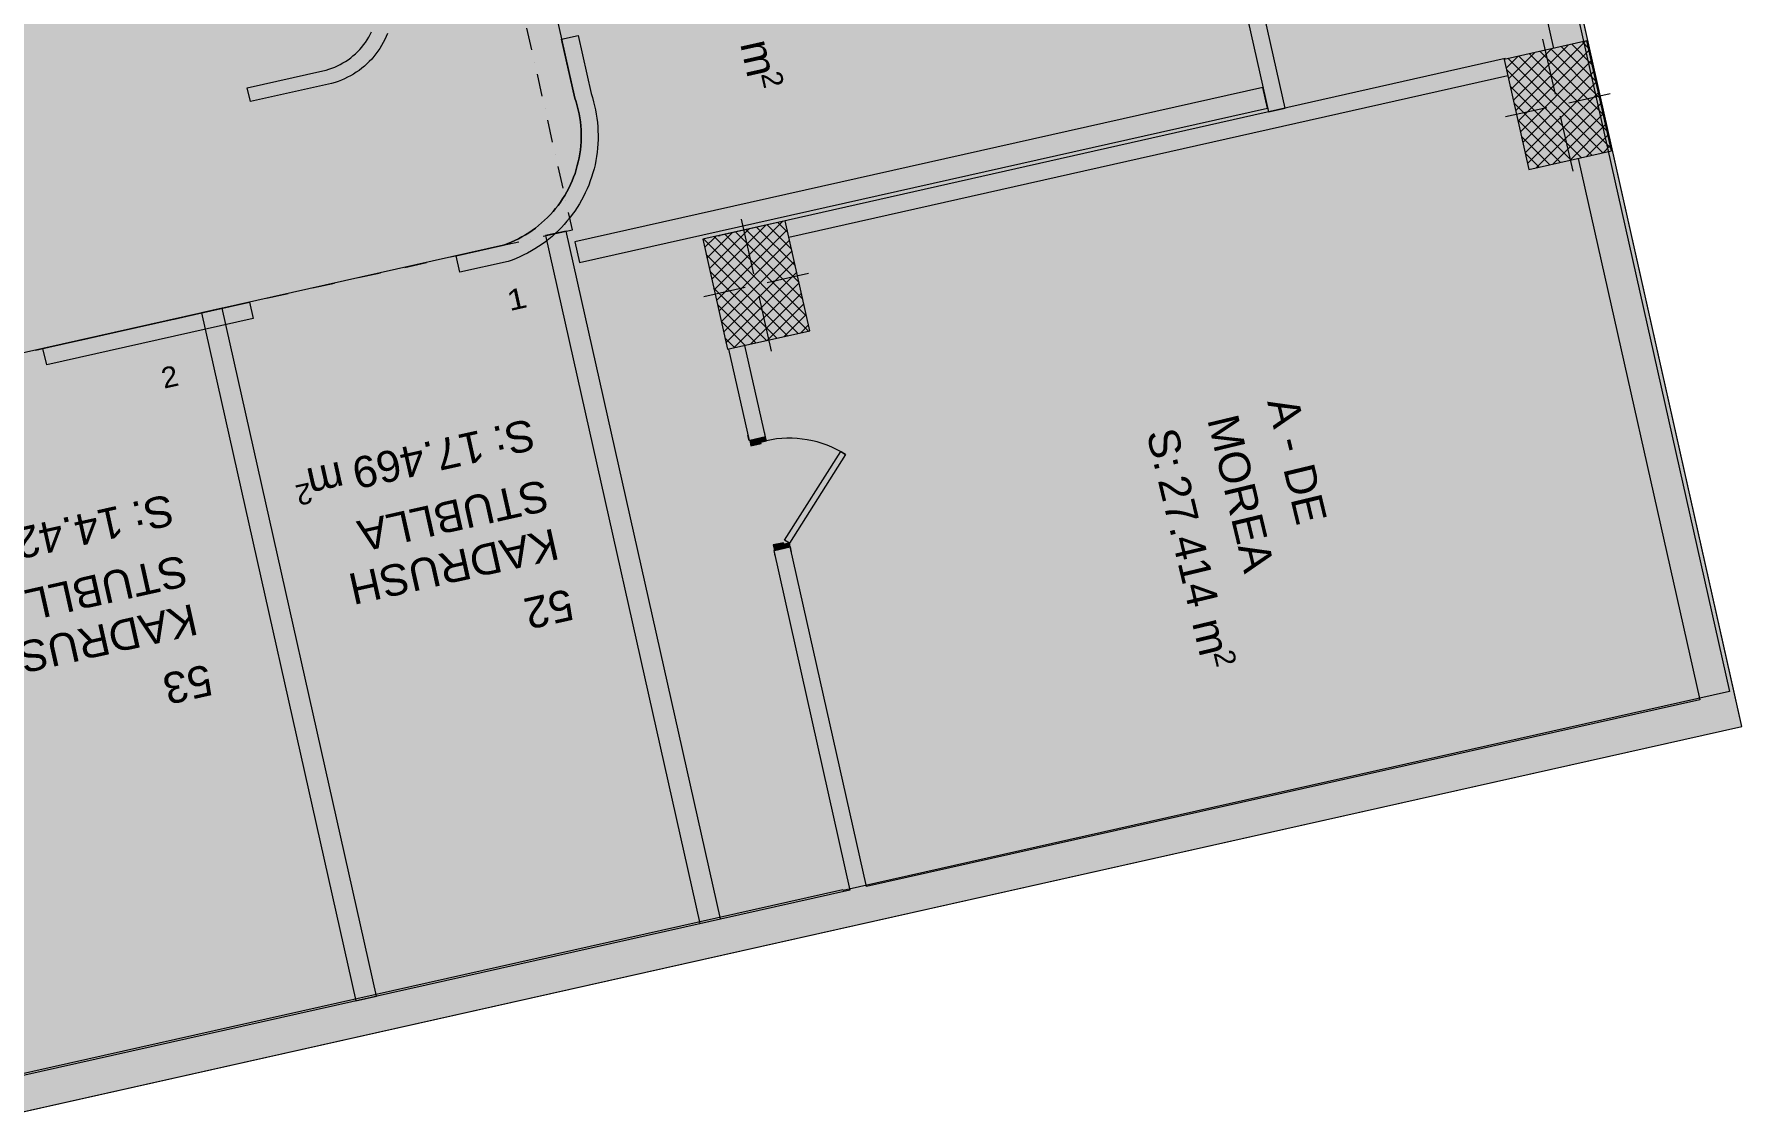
# Model space of a CAD drawing. Header units: centimetres. Extents: x -6805 to 4309, y -7338 to 617.
# Drawn here: x 1444 to 2656, y -6352 to -5593 of the extents above; entities that cross this region are included whole.
import ezdxf

# ---------------------------------------------------------------- set-up
doc = ezdxf.new("R2010")
doc.units = ezdxf.units.CM
for name, color, linetype in [('PDF_ - DEPO_MOREA', 7, 'Continuous'), ('PDF_- DEPO', 7, 'Continuous'), ('PDF_- GARAZHE', 7, 'Continuous'), ('PDF_A - Muret', 7, 'Continuous'), ('PDF_A - Shtyllat', 7, 'Continuous')]:
    doc.layers.add(name, color=color, linetype=linetype)
for name, color, linetype, true_color in [('PDF_ - rruga_ndarjet anesore', 7, 'Continuous', 0x7f7f7f), ('PDF_ - SHENJAT_RRUGA', 7, 'Continuous', 0x7f7f7f), ('PDF_065 Möbel Einrichtung', 7, 'Continuous', 0x7f7f7f), ('PDF_A - Akset', 7, 'Continuous', 0xfd4435), ('PDF_A - Pllaka Themel', 7, 'Continuous', 0x7f7f7f), ('PDF_A1 - Bodrumi -1', 7, 'Continuous', 0x7f7f7f)]:
    doc.layers.add(name, color=color, linetype=linetype, true_color=true_color)
doc.styles.add('PDF Arial', font='')
doc.styles.get('PDF Arial').set_extended_font_data('Arial')

msp = doc.modelspace()

# ---------------------------------------------------------------- hatches: boundary and pattern name
at = {"layer": 'PDF_ - DEPO_MOREA', "true_color": 0x029e21, "transparency": 33554559}
msp.add_hatch(color=104, dxfattribs=at).paths.add_polyline_path([(2034.4, -6197.7), (1945.5, -5814.1), (1994.3, -5803.1), (1979.7, -5738), (2490.3, -5621.6), (2504.5, -5688.7), (2539.5, -5680.8), (2625.8, -6065.1)])
at = {"layer": 'PDF_ - rruga_ndarjet anesore', "true_color": 0xffffff, "transparency": 33554559}
msp.add_hatch(color=7, dxfattribs=at).paths.add_polyline_path([(1776.8, -5742.3), (1779.5, -5741.3), (1782.2, -5740.3), (1784.8, -5739.1), (1787.4, -5737.8), (1789.9, -5736.5), (1792.4, -5735.1), (1794.8, -5733.5), (1797.2, -5731.9), (1799.5, -5730.2), (1801.7, -5728.5), (1803.9, -5726.6), (1806, -5724.7), (1808.1, -5722.7), (1810.1, -5720.7), (1812, -5718.5), (1813.8, -5716.3), (1815.6, -5714.1), (1817.3, -5711.8), (1818.8, -5709.4), (1820.4, -5707), (1821.8, -5704.5), (1823.1, -5701.9), (1824.4, -5699.4), (1825.5, -5696.8), (1826.6, -5694.1), (1827.6, -5691.4), (1828.5, -5688.7), (1829.2, -5685.9), (1829.9, -5683.2), (1830.5, -5680.4), (1831, -5677.5), (1831.4, -5674.7), (1831.7, -5671.9), (1831.9, -5669), (1832, -5666.1), (1832, -5663.3), (1831.9, -5660.4), (1831.7, -5657.6), (1831.4, -5654.7), (1831, -5651.9), (1830.5, -5649.1), (1829.9, -5646.3), (1829.1, -5643.5), (1828.4, -5640.7), (1827.5, -5638), (1818.1, -5596.2), (1829.8, -5593.6), (1839, -5634.8), (1840, -5637.6), (1840.8, -5640.5), (1841.5, -5643.4), (1842.2, -5646.4), (1842.7, -5649.4), (1843.2, -5652.3), (1843.5, -5655.3), (1843.8, -5658.3), (1843.9, -5661.3), (1844, -5664.3), (1844, -5667.4), (1843.8, -5670.4), (1843.6, -5673.4), (1843.3, -5676.4), (1842.9, -5679.4), (1842.4, -5682.3), (1841.8, -5685.3), (1841.1, -5688.2), (1840.3, -5691.1), (1839.4, -5694), (1838.4, -5696.8), (1837.3, -5699.7), (1836.2, -5702.4), (1834.9, -5705.2), (1833.6, -5707.9), (1832.2, -5710.5), (1830.7, -5713.1), (1829.1, -5715.7), (1827.4, -5718.2), (1825.6, -5720.7), (1823.8, -5723.1), (1821.9, -5725.4), (1819.9, -5727.7), (1817.9, -5729.9), (1815.8, -5732), (1813.6, -5734.1), (1811.3, -5736.1), (1809, -5738), (1806.6, -5739.9), (1804.2, -5741.7), (1801.7, -5743.4), (1799.2, -5745), (1796.6, -5746.5), (1793.9, -5748), (1791.3, -5749.3), (1788.5, -5750.6), (1785.8, -5751.8), (1783, -5752.9), (1780.1, -5753.9), (1745.9, -5761.6), (1743.3, -5749.9)])
at = {"layer": 'PDF_ - SHENJAT_RRUGA', "true_color": 0xffffff, "transparency": 33554559}
msp.add_hatch(color=7, dxfattribs=at).paths.add_polyline_path([(1696.2, -5464.3), (1676.7, -5468.7), (1696.4, -5556.6), (1696.9, -5559), (1697.4, -5561.3), (1697.8, -5563.7), (1698, -5566.1), (1698.2, -5568.5), (1698.3, -5570.8), (1698.2, -5573.2), (1698.1, -5575.6), (1697.9, -5578), (1697.5, -5580.4), (1697.1, -5582.8), (1696.6, -5585.1), (1696, -5587.4), (1695.3, -5589.7), (1694.5, -5592), (1693.6, -5594.2), (1692.6, -5596.4), (1691.5, -5598.5), (1690.3, -5600.6), (1689.1, -5602.7), (1687.7, -5604.6), (1686.3, -5606.6), (1684.8, -5608.5), (1683.3, -5610.3), (1681.6, -5612), (1679.9, -5613.7), (1678.1, -5615.3), (1676.3, -5616.8), (1674.4, -5618.3), (1672.4, -5619.6), (1670.4, -5620.9), (1668.3, -5622.1), (1666.2, -5623.2), (1664, -5624.3), (1661.8, -5625.2), (1659.5, -5626.1), (1657.3, -5626.8), (1654.9, -5627.5), (1597.2, -5640.4), (1595, -5630.6), (1648.7, -5618.6), (1650.9, -5618.1), (1653, -5617.5), (1655, -5616.7), (1657.1, -5615.9), (1659.1, -5615.1), (1661, -5614.1), (1662.9, -5613), (1664.8, -5611.9), (1666.6, -5610.7), (1668.4, -5609.4), (1670, -5608), (1671.7, -5606.6), (1673.3, -5605.1), (1674.8, -5603.5), (1676.2, -5601.8), (1677.6, -5600.1), (1678.8, -5598.4), (1680.1, -5596.5), (1681.2, -5594.7), (1682.2, -5592.8), (1683.2, -5590.8), (1684.1, -5588.8), (1684.8, -5586.8), (1685.5, -5584.7), (1686.2, -5582.6), (1686.7, -5580.5), (1687.1, -5578.3), (1687.4, -5576.2), (1687.6, -5574), (1687.8, -5571.8), (1687.8, -5569.6), (1687.8, -5567.5), (1687.6, -5565.3), (1687.4, -5563.1), (1687, -5560.9), (1686.6, -5558.8), (1666.9, -5470.9), (1647.4, -5475.3), (1662.2, -5427.4)])
at = {"layer": 'PDF_A - Muret', "transparency": 33554559}
for points in [[(1894.3, -2695.3), (1891.6, -2683.1), (1892.4, -2683), (2650.2, -6059.6), (2625.8, -6065.1), (2539.5, -5680.8), (2563.1, -5675.5), (2545.6, -5597.4), (2522, -5602.7), (2394.9, -5036.5), (2418.5, -5031.2), (2409.8, -4992.2), (2386.2, -4997.4), (2239.6, -4344.3), (2263.2, -4339), (2250, -4280.4), (2226.5, -4285.7), (2143.3, -3915.3), (2166.9, -3910), (2149.4, -3831.9), (2125.8, -3837.2), (2017.6, -3354.9), (2041.2, -3349.6), (2023.6, -3271.5), (2000, -3276.8), (1870.7, -2700.6)], [(2487.7, -5609.9), (2487.8, -5610.3), (2487, -5610.5), (2489.5, -5621.8), (1979.4, -5736.7), (1976.8, -5725), (1930.7, -5735.4), (1930.7, -5735.4)]]:
    msp.add_hatch(color=256, dxfattribs=at).paths.add_polyline_path(points)
at = {"layer": 'PDF_A - Muret', "true_color": 0xffffff, "transparency": 33554559}
for points in [[(1952.4, -5884.9), (1951.6, -5881), (1962.8, -5878.5), (1963.4, -5881.2), (1959.5, -5882.1), (1959.8, -5883.2)], [(1969.1, -5959.1), (1968.2, -5955.2), (1975.5, -5953.6), (1975.8, -5954.7), (1979.7, -5953.9), (1980.3, -5956.6)]]:
    msp.add_hatch(color=7, dxfattribs=at).paths.add_polyline_path(points)
at = {"layer": 'PDF_A - Pllaka Themel', "true_color": 0xd5d5d5, "transparency": 33554559}
h = msp.add_hatch(color=254, dxfattribs=at)
h.paths.add_polyline_path([(-5581.9, -878.8), (-5581.9, -838.7), (-5657, -838.7), (-5657, -378.3), (-5642, -378.3), (-5642, 287.3), (-2884.7, 287.3), (-432.6, 287.3), (-419.8, 287.3), (978.3, 287.3), (978.3, -308.2), (1644.1, -308.2), (1644.1, -1142.4), (931, -1302.4), (1552.2, -1164.4), (1863.2, -2555.1), (1863.3, -2555.1), (2158.7, -3867.3), (2155.2, -3868), (2646.9, -6059.2), (2017.8, -6200.4), (2017.7, -6199.9), (-1597, -7011), (-1702.7, -6540.3), (-1846.3, -6572.5), (-1977, -6060.1), (-1982.5, -5964.4), (-1839, -5932.3), (-2055.7, -4966.3), (-2419.3, -4966.3), (-2929.7, -4966.3), (-2929.7, -2144.8), (-2909.7, -2144.8), (-2904.7, -1595.7), (-4731.2, -1619.4), (-4671.2, -1619.4), (-4671.2, -2159.8), (-5099, -2159.8), (-5102.5, -2159.8), (-5106, -2159.6), (-5109.5, -2159.4), (-5113, -2159), (-5116.5, -2158.6), (-5120, -2158), (-5123.4, -2157.4), (-5126.9, -2156.7), (-5130.3, -2155.8), (-5133.7, -2154.9), (-5137, -2153.9), (-5140.4, -2152.8), (-5143.6, -2151.6), (-5146.9, -2150.3), (-5150.1, -2148.9), (-5153.3, -2147.4), (-5156.4, -2145.9), (-5159.5, -2144.2), (-5162.6, -2142.5), (-5165.6, -2140.6), (-5168.5, -2138.7), (-5171.4, -2136.7), (-5174.3, -2134.7), (-5177, -2132.5), (-5179.7, -2130.3), (-5182.4, -2128), (-5185, -2125.6), (-5187.5, -2123.2), (-5189.9, -2120.6), (-5192.3, -2118.1), (-5194.6, -2115.4), (-5196.8, -2112.7), (-5199, -2109.9), (-5201.1, -2107.1), (-5203, -2104.2), (-5205, -2101.3), (-5206.8, -2098.3), (-5208.5, -2095.2), (-5210.2, -2092.1), (-5211.7, -2089), (-5213.2, -2085.8), (-5214.6, -2082.6), (-5215.9, -2079.3), (-5217.1, -2076), (-5218.2, -2072.7), (-5219.2, -2069.3), (-5220.2, -2065.9), (-5221, -2062.5), (-5221.7, -2059.1), (-5222.4, -2055.7), (-5222.9, -2052.2), (-5223.3, -2048.7), (-5223.7, -2045.2), (-5223.9, -2041.7), (-5224.1, -2038.2), (-5224.1, -2034.7), (-5224.1, -1589.4), (-5276.7, -1564.4), (-5842.1, -1564.4), (-5842.1, -878.8)])
h.paths.add_polyline_path([(-1884.8, -2746.4), (-1725.8, -2754.1), (-263.3, -2617.9), (-272, -2578.8), (-296.8, -2580.2), (-343.5, -2075.8), (-1348.1, -2129.8), (-1534.8, -2147.2), (-1533.4, -2162), (-1836.8, -2167.5), (-1836.8, -2147.5), (-1876.8, -2147.5), (-1876.8, -2187.5), (-1531.1, -2187), (-1493.3, -2681.2), (-1884.8, -2706.4)])
h.paths.add_polyline_path([(-452.6, -1589.4), (-91.9, -1583.4), (-92.3, -1174), (283, -1174), (283, -828.7), (-419.8, -828.7), (-427.6, -828.7), (-452.6, -828.7)])
h.paths.add_polyline_path([(413.2, -3713.8), (401.1, -3715.6), (389, -3717.6), (376.9, -3719.5), (364.9, -3721.6), (352.8, -3723.8), (340.8, -3726), (328.8, -3728.3), (316.8, -3730.7), (304.8, -3733.2)])
at = {"layer": 'PDF_A - Pllaka Themel', "true_color": 0xbfbfbf, "transparency": 33554559}
h = msp.add_hatch(color=9, dxfattribs=at)
h.paths.add_polyline_path([(-5637, -378.3), (-5637, -315.2), (-447.7, -308.2), (-447.7, -308.2), (963.5, -308.2), (963.5, -763.7), (936, -763.7), (936, -863.8), (963.5, -863.8), (964.8, -1337.1), (925.7, -1345.9), (892.3, -1353.4), (988.5, -1782.6), (1104.4, -2300.9), (1195, -2706.1), (1170.6, -2711.6), (1193.4, -2813), (1455.7, -3983.1), (1827.5, -5638), (1828.4, -5640.7), (1829.1, -5643.5), (1829.9, -5646.3), (1830.5, -5649.1), (1831, -5651.9), (1831.4, -5654.7), (1831.7, -5657.6), (1831.9, -5660.4), (1832, -5663.3), (1832, -5666.1), (1831.9, -5669), (1831.7, -5671.9), (1831.4, -5674.7), (1831, -5677.5), (1830.5, -5680.4), (1829.9, -5683.2), (1829.2, -5685.9), (1828.5, -5688.7), (1827.6, -5691.4), (1826.6, -5694.1), (1825.5, -5696.8), (1824.4, -5699.4), (1823.1, -5701.9), (1821.8, -5704.5), (1820.4, -5707), (1818.8, -5709.4), (1817.3, -5711.8), (1815.6, -5714.1), (1813.8, -5716.3), (1812, -5718.5), (1810.1, -5720.7), (1808.1, -5722.7), (1806, -5724.7), (1803.9, -5726.6), (1801.7, -5728.5), (1799.5, -5730.2), (1797.2, -5731.9), (1794.8, -5733.5), (1792.4, -5735.1), (1789.9, -5736.5), (1787.4, -5737.8), (1784.8, -5739.1), (1782.2, -5740.3), (1779.5, -5741.3), (1776.8, -5742.3), (-1865.8, -6559.8), (-1972, -6060.1), (1187.4, -5351.2), (1189.5, -5350.7), (1191.6, -5350.1), (1193.7, -5349.4), (1195.7, -5348.6), (1197.7, -5347.8), (1199.7, -5346.8), (1201.6, -5345.8), (1203.5, -5344.6), (1205.3, -5343.4), (1207.1, -5342.2), (1208.8, -5340.8), (1210.4, -5339.3), (1212, -5337.8), (1213.5, -5336.3), (1214.9, -5334.6), (1216.3, -5332.9), (1217.6, -5331.2), (1218.8, -5329.3), (1219.9, -5327.5), (1221, -5325.5), (1221.9, -5323.6), (1222.8, -5321.6), (1223.5, -5319.5), (1224.2, -5317.5), (1224.8, -5315.4), (1225.3, -5313.2), (1225.7, -5311.1), (1226, -5308.9), (1226.2, -5306.8), (1226.3, -5304.6), (1226.4, -5302.4), (1226.3, -5300.2), (1226.1, -5298), (1225.8, -5295.9), (1225.5, -5293.7), (1225, -5291.6), (967.7, -4148), (967.2, -4145.8), (966.5, -4143.7), (965.8, -4141.6), (964.9, -4139.5), (964, -4137.5), (963, -4135.5), (961.9, -4133.5), (960.7, -4131.7), (959.4, -4129.8), (958, -4128), (956.6, -4126.3), (955.1, -4124.7), (953.5, -4123.1), (951.9, -4121.6), (950.1, -4120.2), (948.4, -4118.8), (946.5, -4117.6), (944.6, -4116.4), (942.7, -4115.3), (940.7, -4114.2), (938.7, -4113.3), (936.6, -4112.5), (934.5, -4111.7), (932.3, -4111.1), (930.2, -4110.5), (928, -4110.1), (925.8, -4109.7), (923.6, -4109.5), (921.3, -4109.3), (919.1, -4109.3), (916.9, -4109.3), (914.6, -4109.5), (912.4, -4109.7), (910.2, -4110.1), (908, -4110.5), (526.4, -4196.1), (467.8, -4209.3), (455.6, -4213.1), (443.4, -4217), (431.2, -4221), (419.1, -4225.1), (406.9, -4229.3), (394.9, -4233.6), (382.8, -4238), (370.8, -4242.5), (358.8, -4247.1), (346.9, -4251.7), (335, -4256.5), (323.1, -4261.4), (311.3, -4266.3), (299.5, -4271.3), (287.8, -4276.4), (276.1, -4281.7), (264.4, -4287), (252.8, -4292.3), (241.2, -4297.8), (229.6, -4303.4), (218.1, -4309.1), (206.7, -4314.8), (195.3, -4320.7), (183.9, -4326.6), (172.6, -4332.6), (161.3, -4338.7), (150.1, -4344.9), (138.9, -4351.2), (127.8, -4357.5), (116.7, -4364), (105.7, -4370.5), (94.7, -4377.1), (83.8, -4383.8), (72.9, -4390.6), (62.1, -4397.5), (51.3, -4404.4), (40.6, -4411.4), (29.9, -4418.6), (19.3, -4425.8), (8.8, -4433), (-1.7, -4440.4), (-13.4, -4447.8), (-25.2, -4455.1), (-37, -4462.3), (-48.8, -4469.4), (-60.7, -4476.4), (-72.7, -4483.4), (-84.7, -4490.2), (-96.7, -4497), (-108.8, -4503.7), (-121, -4510.3), (-133.1, -4516.8), (-145.4, -4523.3), (-157.7, -4529.6), (-170, -4535.9), (-182.3, -4542.1), (-194.8, -4548.2), (-207.2, -4554.2), (-219.7, -4560.1), (-232.3, -4565.9), (-244.8, -4571.6), (-257.5, -4577.3), (-270.1, -4582.8), (-282.8, -4588.3), (-295.6, -4593.6), (-308.3, -4598.9), (-321.1, -4604.1), (-334, -4609.2), (-346.9, -4614.2), (-359.8, -4619.1), (-372.8, -4623.9), (-385.7, -4628.7), (-398.8, -4633.3), (-411.8, -4637.9), (-424.9, -4642.3), (-438, -4646.7), (-451.2, -4650.9), (-464.4, -4655.1), (-477.6, -4659.2), (-490.8, -4663.2), (-2040.8, -5011), (-2050.8, -4966.3), (-2414.3, -4966.3), (-2414.3, -4749.4), (-2414.6, -2387.8), (-2414.6, -2276.5), (-2415.1, -2272.8), (-2415.6, -2269.1), (-2416.3, -2265.4), (-2417.1, -2261.8), (-2417.9, -2258.1), (-2418.9, -2254.5), (-2419.9, -2251), (-2421.1, -2247.4), (-2422.3, -2243.9), (-2423.6, -2240.4), (-2425.1, -2236.9), (-2426.6, -2233.5), (-2428.2, -2230.2), (-2429.8, -2226.8), (-2431.6, -2223.5), (-2433.4, -2220.3), (-2435.4, -2217.1), (-2437.4, -2214), (-2439.5, -2210.9), (-2441.7, -2207.8), (-2443.9, -2204.9), (-2446.3, -2202), (-2448.7, -2199.1), (-2451.1, -2196.3), (-2453.7, -2193.6), (-2456.3, -2190.9), (-2459, -2188.3), (-2461.7, -2185.8), (-2464.6, -2183.4), (-2467.4, -2181), (-2470.4, -2178.7), (-2473.4, -2176.5), (-2476.4, -2174.4), (-2479.6, -2172.3), (-2482.7, -2170.3), (-2485.9, -2168.4), (-2489.2, -2166.6), (-2492.5, -2164.9), (-2495.8, -2163.2), (-2499.2, -2161.7), (-2502.7, -2160.2), (-2506.1, -2158.9), (-2509.6, -2157.6), (-2513.2, -2156.4), (-2904.7, -2164.8), (-2899.7, -1589.4), (-2414.3, -1589.4), (-2414.3, -828.7), (-4726.3, -828.7), (-4726.3, -1619.4), (-5219.2, -1619.3), (-5219.2, -2036.1), (-5219.2, -2034.7), (-5219.2, -1589.4), (-5271.7, -1564.4), (-5253.4, -1564.4), (-5253.4, -878.8), (-5577, -878.8), (-5577, -838.7), (-5652, -838.7), (-5652, -378.3)])
h.paths.add_polyline_path([(-1883.9, -1589.4), (-1863.8, -1589.4), (-1863.8, -1634.4), (-1863.9, -1634.4), (-1863.9, -2147.2), (-1836.5, -2147.5), (-1871.9, -2147.5), (-1871.9, -2187.5), (-1831.8, -2187.4), (-1831.8, -2147.5), (-1529.5, -2150.6), (-1526.5, -2182.5), (-1488.4, -2681.2), (-1718.5, -2706.4), (-1879.8, -2706.4), (-1879.8, -2746.4), (-1720.8, -2754.1), (-221.3, -2598.2), (-135.8, -2979.1), (-1425.4, -3268.5), (-1880.4, -3268.5), (-1873.5, -4356.8), (-1873.8, -4358.9), (-1873.9, -4361.1), (-1873.9, -4363.2), (-1873.9, -4365.3), (-1873.7, -4367.5), (-1873.5, -4369.6), (-1873.1, -4371.7), (-1872.7, -4373.8), (-1872.1, -4375.8), (-1871.5, -4377.9), (-1870.8, -4379.9), (-1869.9, -4381.8), (-1869, -4383.8), (-1868.1, -4385.7), (-1867, -4387.5), (-1865.8, -4389.3), (-1864.6, -4391), (-1863.3, -4392.7), (-1861.9, -4394.3), (-1860.4, -4395.9), (-1858.9, -4397.4), (-1857.3, -4398.8), (-1855.6, -4400.1), (-1853.9, -4401.4), (-1852.1, -4402.5), (-1850.3, -4403.6), (-1848.4, -4404.6), (-1846.5, -4405.6), (-1844.5, -4406.4), (-1842.5, -4407.1), (-1840.5, -4407.8), (-1838.4, -4408.4), (-1836.3, -4408.8), (-1834.2, -4409.2), (-1832.1, -4409.5), (-1830, -4409.6), (-1827.9, -4409.7), (-1825.7, -4409.7), (-1823.6, -4409.6), (-1821.5, -4409.4), (-1819.4, -4409.1), (-657.9, -4148.4), (-657.8, -4149), (-640.9, -4142.1), (-624, -4135.1), (-607.1, -4128.1), (-590.3, -4120.9), (-573.5, -4113.7), (-556.8, -4106.4), (-540.1, -4099), (-523.4, -4091.5), (-506.8, -4083.9), (-490.2, -4076.2), (-473.7, -4068.5), (-457.2, -4060.6), (-440.7, -4052.7), (-424.3, -4044.6), (-407.9, -4036.5), (-391.6, -4028.3), (-375.3, -4020), (-359.1, -4011.7), (-342.9, -4003.2), (-326.7, -3994.7), (-310.6, -3986), (-294.5, -3977.3), (-278.5, -3968.5), (-262.6, -3959.6), (-246.7, -3950.7), (-230.8, -3941.6), (-215, -3932.5), (-199.2, -3923.3), (-183.5, -3913.9), (-171.8, -3907.7), (-160, -3901.5), (-148.2, -3895.4), (-136.4, -3889.4), (-124.5, -3883.4), (-112.6, -3877.6), (-100.6, -3871.8), (-88.6, -3866.2), (-76.6, -3860.6), (-64.5, -3855.1), (-52.3, -3849.7), (-40.2, -3844.4), (-28, -3839.2), (-15.7, -3834), (-3.5, -3829), (8.9, -3824), (21.2, -3819.1), (33.6, -3814.4), (46, -3809.7), (58.5, -3805.1), (71, -3800.6), (83.5, -3796.1), (96, -3791.8), (108.6, -3787.6), (121.2, -3783.4), (133.9, -3779.4), (146.5, -3775.4), (159.2, -3771.5), (172, -3767.8), (184.7, -3764.1), (197.5, -3760.5), (210.3, -3757), (223.1, -3753.6), (236, -3750.3), (248.9, -3747.1), (261.8, -3743.9), (274.7, -3740.9), (287.6, -3738), (300.6, -3735.1), (313.6, -3732.4), (326.6, -3729.7), (339.6, -3727.2), (352.7, -3724.7), (365.8, -3722.3), (378.8, -3720.1), (391.9, -3717.9), (405, -3715.8), (418.2, -3713.8), (787.3, -3631), (789.4, -3630.5), (791.5, -3629.8), (793.5, -3629.1), (795.6, -3628.3), (797.6, -3627.5), (799.5, -3626.5), (801.4, -3625.4), (803.3, -3624.3), (805.1, -3623.1), (806.9, -3621.8), (808.6, -3620.4), (810.2, -3619), (811.8, -3617.5), (813.3, -3615.9), (814.7, -3614.2), (816.1, -3612.5), (817.4, -3610.8), (818.6, -3609), (819.7, -3607.1), (820.7, -3605.2), (821.7, -3603.2), (822.6, -3601.2), (823.4, -3599.2), (824.1, -3597.1), (824.7, -3595), (825.2, -3592.9), (825.6, -3590.8), (825.9, -3588.6), (826.2, -3586.4), (826.3, -3584.3), (826.3, -3582.1), (826.3, -3579.9), (826.1, -3577.7), (825.9, -3575.5), (825.6, -3573.4), (825.1, -3571.2), (681.4, -2927.9), (734.4, -2916), (711.6, -2814.6), (658.7, -2826.4), (288, -1174), (288, -828.7), (-447.7, -828.7), (-1883.9, -828.7)])

# ---------------------------------------------------------------- linework, layer by layer
at = {"layer": 'PDF_ - rruga_ndarjet anesore', "lineweight": 0}
for points in [[(1818.1, -5596.2), (1829.8, -5593.6)], [(1827.5, -5638), (1818.1, -5596.2)], [(1829.8, -5593.6), (1839, -5634.8)], [(1839, -5634.8), (1840, -5637.6)], [(1828.4, -5640.7), (1827.5, -5638)], [(1829.1, -5643.5), (1828.4, -5640.7)], [(1829.9, -5646.3), (1829.1, -5643.5)], [(1830.5, -5649.1), (1829.9, -5646.3)], [(1840, -5637.6), (1840.8, -5640.5)], [(1840.8, -5640.5), (1841.5, -5643.4)], [(1841.5, -5643.4), (1842.2, -5646.4)], [(1842.2, -5646.4), (1842.7, -5649.4)], [(1831, -5651.9), (1830.5, -5649.1)], [(1831.4, -5654.7), (1831, -5651.9)], [(1831.7, -5657.6), (1831.4, -5654.7)], [(1831.9, -5660.4), (1831.7, -5657.6)], [(1842.7, -5649.4), (1843.2, -5652.3)], [(1843.2, -5652.3), (1843.5, -5655.3)], [(1843.5, -5655.3), (1843.8, -5658.3)], [(1843.8, -5658.3), (1843.9, -5661.3)], [(1831.7, -5671.9), (1831.9, -5669)], [(1832, -5663.3), (1831.9, -5660.4)], [(1831.9, -5669), (1832, -5666.1)], [(1832, -5666.1), (1832, -5663.3)], [(1843.8, -5670.4), (1843.6, -5673.4)], [(1844, -5667.4), (1843.8, -5670.4)], [(1843.9, -5661.3), (1844, -5664.3)], [(1844, -5664.3), (1844, -5667.4)], [(1829.2, -5685.9), (1829.9, -5683.2)], [(1829.9, -5683.2), (1830.5, -5680.4)], [(1830.5, -5680.4), (1831, -5677.5)], [(1831, -5677.5), (1831.4, -5674.7)], [(1831.4, -5674.7), (1831.7, -5671.9)], [(1842.4, -5682.3), (1841.8, -5685.3)], [(1842.9, -5679.4), (1842.4, -5682.3)], [(1843.3, -5676.4), (1842.9, -5679.4)], [(1843.6, -5673.4), (1843.3, -5676.4)], [(1825.5, -5696.8), (1826.6, -5694.1)], [(1826.6, -5694.1), (1827.6, -5691.4)], [(1827.6, -5691.4), (1828.5, -5688.7)], [(1828.5, -5688.7), (1829.2, -5685.9)], [(1839.4, -5694), (1838.4, -5696.8)], [(1840.3, -5691.1), (1839.4, -5694)], [(1841.1, -5688.2), (1840.3, -5691.1)], [(1841.8, -5685.3), (1841.1, -5688.2)], [(1818.8, -5709.4), (1820.4, -5707)], [(1820.4, -5707), (1821.8, -5704.5)], [(1821.8, -5704.5), (1823.1, -5701.9)], [(1823.1, -5701.9), (1824.4, -5699.4)], [(1824.4, -5699.4), (1825.5, -5696.8)], [(1833.6, -5707.9), (1832.2, -5710.5)], [(1834.9, -5705.2), (1833.6, -5707.9)], [(1836.2, -5702.4), (1834.9, -5705.2)], [(1837.3, -5699.7), (1836.2, -5702.4)], [(1838.4, -5696.8), (1837.3, -5699.7)], [(1810.1, -5720.7), (1812, -5718.5)], [(1812, -5718.5), (1813.8, -5716.3)], [(1813.8, -5716.3), (1815.6, -5714.1)], [(1815.6, -5714.1), (1817.3, -5711.8)], [(1817.3, -5711.8), (1818.8, -5709.4)], [(1827.4, -5718.2), (1825.6, -5720.7)], [(1829.1, -5715.7), (1827.4, -5718.2)], [(1830.7, -5713.1), (1829.1, -5715.7)], [(1832.2, -5710.5), (1830.7, -5713.1)], [(1794.8, -5733.5), (1797.2, -5731.9)], [(1797.2, -5731.9), (1799.5, -5730.2)], [(1799.5, -5730.2), (1801.7, -5728.5)], [(1801.7, -5728.5), (1803.9, -5726.6)], [(1803.9, -5726.6), (1806, -5724.7)], [(1806, -5724.7), (1808.1, -5722.7)], [(1808.1, -5722.7), (1810.1, -5720.7)], [(1815.8, -5732), (1813.6, -5734.1)], [(1817.9, -5729.9), (1815.8, -5732)], [(1819.9, -5727.7), (1817.9, -5729.9)], [(1821.9, -5725.4), (1819.9, -5727.7)], [(1823.8, -5723.1), (1821.9, -5725.4)], [(1825.6, -5720.7), (1823.8, -5723.1)], [(1743.3, -5749.9), (1776.8, -5742.3)], [(1776.8, -5742.3), (1779.5, -5741.3)], [(1779.5, -5741.3), (1782.2, -5740.3)], [(1782.2, -5740.3), (1784.8, -5739.1)], [(1784.8, -5739.1), (1787.4, -5737.8)], [(1787.4, -5737.8), (1789.9, -5736.5)], [(1789.9, -5736.5), (1792.4, -5735.1)], [(1792.4, -5735.1), (1794.8, -5733.5)], [(1801.7, -5743.4), (1799.2, -5745)], [(1804.2, -5741.7), (1801.7, -5743.4)], [(1806.6, -5739.9), (1804.2, -5741.7)], [(1809, -5738), (1806.6, -5739.9)], [(1811.3, -5736.1), (1809, -5738)], [(1813.6, -5734.1), (1811.3, -5736.1)], [(1745.9, -5761.6), (1743.3, -5749.9)], [(1780.1, -5753.9), (1745.9, -5761.6)], [(1783, -5752.9), (1780.1, -5753.9)], [(1785.8, -5751.8), (1783, -5752.9)], [(1788.5, -5750.6), (1785.8, -5751.8)], [(1791.3, -5749.3), (1788.5, -5750.6)], [(1793.9, -5748), (1791.3, -5749.3)], [(1796.6, -5746.5), (1793.9, -5748)], [(1799.2, -5745), (1796.6, -5746.5)], [(1450, -5815.7), (1596.5, -5782.8)], [(1596.5, -5782.8), (1599.2, -5794.5)], [(1599.2, -5794.5), (1452.7, -5827.4)], [(1452.7, -5827.4), (1450, -5815.7)]]:
    msp.add_lwpolyline(points, dxfattribs=at)
at = {"layer": 'PDF_ - rruga_ndarjet anesore', "color": 7, "true_color": 0xffffff, "transparency": 33554559}
msp.add_solid([(1596.5, -5782.8), (1599.2, -5794.5), (1450, -5815.7), (1452.7, -5827.4)], dxfattribs=at)
at = {"layer": 'PDF_ - SHENJAT_RRUGA', "lineweight": 0}
for points in [[(1677.6, -5600.1), (1678.8, -5598.4)], [(1678.8, -5598.4), (1680.1, -5596.5)], [(1680.1, -5596.5), (1681.2, -5594.7)], [(1681.2, -5594.7), (1682.2, -5592.8)], [(1682.2, -5592.8), (1683.2, -5590.8)], [(1691.5, -5598.5), (1690.3, -5600.6)], [(1692.6, -5596.4), (1691.5, -5598.5)], [(1693.6, -5594.2), (1692.6, -5596.4)], [(1694.5, -5592), (1693.6, -5594.2)], [(1664.8, -5611.9), (1666.6, -5610.7)], [(1666.6, -5610.7), (1668.4, -5609.4)], [(1668.4, -5609.4), (1670, -5608)], [(1670, -5608), (1671.7, -5606.6)], [(1671.7, -5606.6), (1673.3, -5605.1)], [(1673.3, -5605.1), (1674.8, -5603.5)], [(1674.8, -5603.5), (1676.2, -5601.8)], [(1676.2, -5601.8), (1677.6, -5600.1)], [(1683.3, -5610.3), (1681.6, -5612)], [(1684.8, -5608.5), (1683.3, -5610.3)], [(1686.3, -5606.6), (1684.8, -5608.5)], [(1687.7, -5604.6), (1686.3, -5606.6)], [(1689.1, -5602.7), (1687.7, -5604.6)], [(1690.3, -5600.6), (1689.1, -5602.7)], [(1595, -5630.6), (1648.7, -5618.6)], [(1648.7, -5618.6), (1650.9, -5618.1)], [(1650.9, -5618.1), (1653, -5617.5)], [(1653, -5617.5), (1655, -5616.7)], [(1655, -5616.7), (1657.1, -5615.9)], [(1657.1, -5615.9), (1659.1, -5615.1)], [(1659.1, -5615.1), (1661, -5614.1)], [(1661, -5614.1), (1662.9, -5613)], [(1662.9, -5613), (1664.8, -5611.9)], [(1668.3, -5622.1), (1666.2, -5623.2)], [(1670.4, -5620.9), (1668.3, -5622.1)], [(1672.4, -5619.6), (1670.4, -5620.9)], [(1674.4, -5618.3), (1672.4, -5619.6)], [(1676.3, -5616.8), (1674.4, -5618.3)], [(1678.1, -5615.3), (1676.3, -5616.8)], [(1679.9, -5613.7), (1678.1, -5615.3)], [(1681.6, -5612), (1679.9, -5613.7)], [(1597.2, -5640.4), (1595, -5630.6)], [(1654.9, -5627.5), (1597.2, -5640.4)], [(1657.3, -5626.8), (1654.9, -5627.5)], [(1659.5, -5626.1), (1657.3, -5626.8)], [(1661.8, -5625.2), (1659.5, -5626.1)], [(1664, -5624.3), (1661.8, -5625.2)], [(1666.2, -5623.2), (1664, -5624.3)]]:
    msp.add_lwpolyline(points, dxfattribs=at)
at = {"layer": 'PDF_- DEPO', "color": 254, "true_color": 0xccccff, "transparency": 33554559}
msp.add_solid([(2269.1, -5366.9), (2459.5, -5324.2), (2331.5, -5645), (2522, -5602.7)], dxfattribs=at)
at = {"layer": 'PDF_- GARAZHE', "color": 254, "true_color": 0xccccff, "transparency": 33554559}
for points in [[(1786.6, -5457.1), (2251.4, -5352.8), (1852.9, -5752.5), (2317.7, -5648.2)], [(1911, -5712.2), (2020.6, -6200.5), (1569.8, -5788.8), (1679.4, -6277.1)], [(1569.8, -5788.8), (1679.4, -6277.1), (1288.2, -5852), (1397.7, -6340.3)]]:
    msp.add_solid(points, dxfattribs=at)
at = {"layer": 'PDF_065 Möbel Einrichtung', "lineweight": 0}
for points in [[(2315.8, -5630.5), (1827.5, -5740.1)], [(2319.1, -5645.2), (2315.8, -5630.5)], [(1830.8, -5754.7), (2319.1, -5645.2)], [(1821.3, -5732.4), (1806.7, -5735.6)], [(1806.7, -5735.6), (1916.2, -6223.9)], [(1930.9, -6220.6), (1821.3, -5732.4)], [(1827.5, -5740.1), (1830.8, -5754.7)], [(1577.2, -5787.1), (1562.5, -5790.4)], [(1562.5, -5790.4), (1672.1, -6278.7)], [(1686.7, -6275.4), (1577.2, -5787.1)], [(1916.2, -6223.9), (1930.9, -6220.6)], [(1672.1, -6278.7), (1686.7, -6275.4)]]:
    msp.add_lwpolyline(points, dxfattribs=at)
at = {"layer": 'PDF_065 Möbel Einrichtung', "color": 7, "true_color": 0xffffff, "transparency": 33554559}
for points in [[(1827.5, -5740.1), (2315.8, -5630.5), (1830.8, -5754.7), (2319.1, -5645.2)], [(1821.3, -5732.4), (1930.9, -6220.6), (1806.7, -5735.6), (1916.2, -6223.9)], [(1577.2, -5787.1), (1686.7, -6275.4), (1562.5, -5790.4), (1672.1, -6278.7)]]:
    msp.add_solid(points, dxfattribs=at)
at = {"layer": 'PDF_A - Akset', "color": 21, "lineweight": 0, "true_color": 0xff9955}
for points in [[(1797, -5603.8), (1793.5, -5588.3)], [(1799, -5612.4), (1799, -5612.4)], [(1804.4, -5636.5), (1800.9, -5621)], [(1806.3, -5645.1), (1806.3, -5645.1)], [(1811.7, -5669.2), (1808.2, -5653.7)], [(1813.7, -5677.8), (1813.7, -5677.8)], [(1819.1, -5701.9), (1815.6, -5686.4)], [(1821, -5710.5), (1821, -5710.5)], [(1825.7, -5731.4), (1822.9, -5719.2)], [(1804.9, -5736), (1825.7, -5731.4)], [(1772.2, -5743.4), (1787.7, -5739.9)], [(1796.3, -5738), (1796.3, -5738)], [(1706.8, -5758.1), (1722.3, -5754.6)], [(1730.9, -5752.6), (1730.9, -5752.6)], [(1739.5, -5750.7), (1755, -5747.2)], [(1763.6, -5745.3), (1763.6, -5745.3)], [(1665.4, -5767.3), (1665.4, -5767.3)], [(1674, -5765.4), (1689.5, -5761.9)], [(1698.1, -5760), (1698.1, -5760)], [(1608.6, -5780.1), (1624.1, -5776.6)], [(1632.7, -5774.7), (1632.7, -5774.7)], [(1641.3, -5772.7), (1656.8, -5769.3)], [(1543.1, -5794.8), (1558.6, -5791.3)], [(1567.2, -5789.4), (1567.2, -5789.4)], [(1575.8, -5787.4), (1591.3, -5783.9)], [(1600, -5782), (1600, -5782)], [(1501.8, -5804.1), (1501.8, -5804.1)], [(1510.4, -5802.1), (1525.9, -5798.6)], [(1534.5, -5796.7), (1534.5, -5796.7)], [(1444.9, -5816.8), (1460.4, -5813.3)], [(1469, -5811.4), (1469, -5811.4)], [(1477.7, -5809.5), (1493.2, -5806)]]:
    msp.add_lwpolyline(points, dxfattribs=at)
at = {"layer": 'PDF_A - Muret', "lineweight": 0}
for points in [[(2650.2, -6059.6), (1892.4, -2683)], [(2459.5, -5324.2), (2522, -5602.7)], [(2284.1, -5488.7), (2319.7, -5647.6)], [(2331.5, -5645), (2295.8, -5486)], [(2487.7, -5609.9), (1930.7, -5735.4)], [(2487.7, -5609.9), (2487.8, -5610.3)], [(1979.4, -5736.7), (2489.5, -5621.8)], [(2319.7, -5647.6), (2331.5, -5645)], [(2539.5, -5680.8), (2625.8, -6065.1)], [(1929.1, -5735.7), (1930.7, -5735.4)], [(1936.5, -5816.1), (1951.1, -5881.1)], [(1962.8, -5878.5), (1948.2, -5813.5)], [(1951.1, -5881.1), (1950.3, -5877.5)], [(1962.8, -5878.5), (1962, -5874.8)], [(1951.6, -5881), (1951.1, -5881.1)], [(1962.8, -5878.5), (1951.6, -5881)], [(1969.1, -5959.1), (1968.6, -5959.2)], [(1968.6, -5959.2), (1969.4, -5962.8)], [(1968.6, -5959.2), (2022.7, -6200.3)], [(1980.3, -5956.6), (1969.1, -5959.1)], [(1980.3, -5956.6), (1981.1, -5960.2)], [(2034.4, -6197.7), (1980.3, -5956.6)], [(2625.8, -6065.1), (2034.4, -6197.7)], [(2655.7, -6084), (2650.2, -6059.6)], [(-1770.1, -7076.6), (2655.7, -6084)], [(2022.7, -6200.3), (-1751.2, -7046.7)]]:
    msp.add_lwpolyline(points, dxfattribs=at)
at = {"layer": 'PDF_A - Muret', "color": 8, "lineweight": 0, "true_color": 0x7f7f7f}
for points in [[(1951.1, -5881.1), (1950.3, -5877.5)], [(1951.1, -5881.1), (1950.3, -5877.5)], [(1962.8, -5878.5), (1962, -5874.8)], [(1962.8, -5878.5), (1962, -5874.8)], [(1951.6, -5881), (1951.1, -5881.1)], [(1951.6, -5881), (1951.1, -5881.1)], [(1962.8, -5878.5), (1951.6, -5881)], [(1962.8, -5878.5), (1951.6, -5881)], [(1962.8, -5878.5), (1951.6, -5881)], [(1951.6, -5881), (1952.4, -5884.9)], [(1952.4, -5884.9), (1959.8, -5883.2)], [(1959.5, -5882.1), (1963.4, -5881.2)], [(1959.8, -5883.2), (1959.5, -5882.1)], [(1963.4, -5881.2), (1962.8, -5878.5)], [(1976.3, -5951.7), (2016.2, -5888.8)], [(2016.2, -5888.8), (2019.6, -5891)], [(2019.6, -5891), (1979.7, -5953.9)], [(1975.5, -5953.6), (1968.2, -5955.2)], [(1968.2, -5955.2), (1969.1, -5959.1)], [(1969.1, -5959.1), (1968.6, -5959.2)], [(1969.1, -5959.1), (1968.6, -5959.2)], [(1968.6, -5959.2), (1969.4, -5962.8)], [(1968.6, -5959.2), (1969.4, -5962.8)], [(1969.1, -5959.1), (1980.3, -5956.6)], [(1980.3, -5956.6), (1969.1, -5959.1)], [(1980.3, -5956.6), (1969.1, -5959.1)], [(1975.8, -5954.7), (1975.5, -5953.6)], [(1979.7, -5953.9), (1975.8, -5954.7)], [(1979.7, -5953.9), (1976.3, -5951.7)], [(1980.3, -5956.6), (1979.7, -5953.9)], [(1980.3, -5956.6), (1981.1, -5960.2)], [(1980.3, -5956.6), (1981.1, -5960.2)]]:
    msp.add_lwpolyline(points, dxfattribs=at)
msp.add_arc((1979.7, -5953.9), 74.5, 57.6466, 102.6423, dxfattribs=at)
at = {"layer": 'PDF_A - Muret', "transparency": 33554559}
for points in [[(2295.8, -5486), (2331.5, -5645), (2284.1, -5488.7), (2319.7, -5647.6)], [(1929.1, -5735.7), (1930.7, -5735.4), (1930.7, -5735.4)], [(1936.5, -5816.1), (1948.2, -5813.5), (1951.1, -5881.1), (1962.8, -5878.5)], [(1980.3, -5956.6), (2034.4, -6197.7), (1968.6, -5959.2), (2022.7, -6200.3)], [(-1745.7, -7071.1), (-1751.2, -7046.7), (2631.2, -6089.5), (2625.8, -6065.1)], [(2650.2, -6059.6), (2655.7, -6084), (2625.8, -6065.1)], [(2625.8, -6065.1), (2655.7, -6084), (2631.2, -6089.5)]]:
    msp.add_solid(points, dxfattribs=at)
at = {"layer": 'PDF_A - Muret', "color": 7, "true_color": 0xffffff, "transparency": 33554559}
msp.add_solid([(2019.6, -5891), (1979.7, -5953.9), (2016.2, -5888.8), (1976.3, -5951.7)], dxfattribs=at)
at = {"layer": 'PDF_A - Pllaka Themel', "lineweight": 0}
for points in [[(2655.7, -6084), (1868.1, -2574.7)], [(2155.2, -3868), (2646.9, -6059.2)], [(1455.7, -3983.1), (1827.5, -5638)], [(1827.5, -5638), (1828.4, -5640.7)], [(1828.4, -5640.7), (1829.1, -5643.5)], [(1829.1, -5643.5), (1829.9, -5646.3)], [(1829.9, -5646.3), (1830.5, -5649.1)], [(1830.5, -5649.1), (1831, -5651.9)], [(1831, -5651.9), (1831.4, -5654.7)], [(1831.4, -5654.7), (1831.7, -5657.6)], [(1831.7, -5657.6), (1831.9, -5660.4)], [(1831.9, -5669), (1831.7, -5671.9)], [(1831.9, -5660.4), (1832, -5663.3)], [(1832, -5666.1), (1831.9, -5669)], [(1832, -5663.3), (1832, -5666.1)], [(1829.9, -5683.2), (1829.2, -5685.9)], [(1830.5, -5680.4), (1829.9, -5683.2)], [(1831, -5677.5), (1830.5, -5680.4)], [(1831.4, -5674.7), (1831, -5677.5)], [(1831.7, -5671.9), (1831.4, -5674.7)], [(1826.6, -5694.1), (1825.5, -5696.8)], [(1827.6, -5691.4), (1826.6, -5694.1)], [(1828.5, -5688.7), (1827.6, -5691.4)], [(1829.2, -5685.9), (1828.5, -5688.7)], [(1820.4, -5707), (1818.8, -5709.4)], [(1821.8, -5704.5), (1820.4, -5707)], [(1823.1, -5701.9), (1821.8, -5704.5)], [(1824.4, -5699.4), (1823.1, -5701.9)], [(1825.5, -5696.8), (1824.4, -5699.4)], [(1812, -5718.5), (1810.1, -5720.7)], [(1813.8, -5716.3), (1812, -5718.5)], [(1815.6, -5714.1), (1813.8, -5716.3)], [(1817.3, -5711.8), (1815.6, -5714.1)], [(1818.8, -5709.4), (1817.3, -5711.8)], [(1797.2, -5731.9), (1794.8, -5733.5)], [(1799.5, -5730.2), (1797.2, -5731.9)], [(1801.7, -5728.5), (1799.5, -5730.2)], [(1803.9, -5726.6), (1801.7, -5728.5)], [(1806, -5724.7), (1803.9, -5726.6)], [(1808.1, -5722.7), (1806, -5724.7)], [(1810.1, -5720.7), (1808.1, -5722.7)], [(1776.8, -5742.3), (-1865.8, -6559.8)], [(1779.5, -5741.3), (1776.8, -5742.3)], [(1782.2, -5740.3), (1779.5, -5741.3)], [(1784.8, -5739.1), (1782.2, -5740.3)], [(1787.4, -5737.8), (1784.8, -5739.1)], [(1789.9, -5736.5), (1787.4, -5737.8)], [(1792.4, -5735.1), (1789.9, -5736.5)], [(1794.8, -5733.5), (1792.4, -5735.1)], [(2646.9, -6059.2), (2017.8, -6200.4)], [(649.1, -6534), (2655.7, -6084)], [(2017.7, -6199.9), (-1597, -7011)], [(2017.8, -6200.4), (2017.7, -6199.9)]]:
    msp.add_lwpolyline(points, dxfattribs=at)
at = {"layer": 'PDF_A - Shtyllat', "lineweight": 0}
for points in [[(2545.6, -5597.4), (2487, -5610.5)], [(2495.1, -5646.9), (2544.4, -5597.7)], [(2523.3, -5635.2), (2514.5, -5596.1)], [(2546.7, -5602.2), (2542.5, -5598.1)], [(2563.1, -5675.5), (2545.6, -5597.4)], [(2487, -5610.5), (2504.5, -5688.7)], [(2488.4, -5616.8), (2496.9, -5608.3)], [(2557, -5676.9), (2489.9, -5609.9)], [(2490.1, -5624.3), (2508.8, -5605.6)], [(2491.8, -5631.8), (2520.6, -5603)], [(2493.5, -5639.4), (2532.5, -5600.3)], [(2496.8, -5654.4), (2547.1, -5604.1)], [(2562.6, -5673.4), (2497.5, -5608.2)], [(2560, -5661.5), (2505, -5606.5)], [(2557.3, -5649.6), (2512.5, -5604.8)], [(2554.6, -5637.8), (2520, -5603.1)], [(2552, -5625.9), (2527.5, -5601.4)], [(2549.3, -5614), (2535, -5599.7)], [(2549.4, -5678.6), (2488.6, -5617.7)], [(2498.5, -5661.9), (2548.8, -5611.6)], [(2500.2, -5669.4), (2550.5, -5619.1)], [(2541.9, -5680.3), (2491.3, -5629.6)], [(2501.9, -5676.9), (2552.2, -5626.7)], [(2503.6, -5684.4), (2553.8, -5634.2)], [(2532.9, -5641.3), (2562.2, -5634.7)], [(2517.2, -5644.8), (2487.9, -5651.3)], [(2534.4, -5681.9), (2493.9, -5641.4)], [(2509.7, -5687.5), (2555.5, -5641.7)], [(2525.1, -5643), (2525.1, -5643)], [(2526.9, -5683.6), (2496.6, -5653.3)], [(2521.6, -5684.8), (2557.2, -5649.2)], [(2526.8, -5650.8), (2535.6, -5689.9)], [(2533.5, -5682.2), (2558.9, -5656.7)], [(2519.4, -5685.3), (2499.3, -5665.2)], [(2545.3, -5679.5), (2560.6, -5664.2)], [(2511.9, -5687), (2501.9, -5677)], [(2504.5, -5688.7), (2563.1, -5675.5)], [(2557.2, -5676.8), (2562.3, -5671.7)], [(1976.8, -5725), (1918.2, -5738.2)], [(1922.9, -5759.1), (1951.3, -5730.7)], [(1924.6, -5766.6), (1963.1, -5728.1)], [(1926.2, -5774.2), (1975, -5725.4)], [(1927.9, -5781.7), (1978.2, -5731.4)], [(1954.5, -5762.8), (1945.7, -5723.8)], [(1986.6, -5768.9), (1948.9, -5731.3)], [(1984, -5757.1), (1956.5, -5729.6)], [(1981.3, -5745.2), (1964, -5727.9)], [(1978.6, -5733.4), (1971.5, -5726.2)], [(1994.3, -5803.1), (1976.8, -5725)], [(1918.2, -5738.2), (1935.7, -5816.3)], [(1985.9, -5805), (1918.9, -5738)], [(1919.5, -5744.1), (1927.5, -5736.1)], [(1921.2, -5751.6), (1939.4, -5733.4)], [(1993.4, -5803.3), (1926.4, -5736.3)], [(1929.6, -5789.2), (1979.9, -5738.9)], [(1991.9, -5792.7), (1933.9, -5734.6)], [(1989.3, -5780.8), (1941.4, -5732.9)], [(1978.4, -5806.7), (1920.6, -5748.9)], [(1931.3, -5796.7), (1981.6, -5746.4)], [(1933, -5804.2), (1983.3, -5754)], [(1970.9, -5808.4), (1923.2, -5760.8)], [(1934.7, -5811.7), (1984.9, -5761.5)], [(1964, -5768.9), (1993.3, -5762.3)], [(1948.4, -5772.4), (1919.1, -5779)], [(1963.4, -5810.1), (1925.9, -5772.6)], [(1940.4, -5815.3), (1986.6, -5769)], [(1952.2, -5812.6), (1988.3, -5776.5)], [(1956.2, -5770.7), (1956.2, -5770.7)], [(1958, -5778.5), (1966.7, -5817.5)], [(1955.8, -5811.8), (1928.6, -5784.5)], [(1964.1, -5809.9), (1990, -5784)], [(1976, -5807.3), (1991.7, -5791.5)], [(1948.3, -5813.5), (1931.2, -5796.3)], [(1935.7, -5816.3), (1994.3, -5803.1)], [(1987.8, -5804.6), (1993.4, -5799)], [(1940.8, -5815.1), (1933.9, -5808.2)]]:
    msp.add_lwpolyline(points, dxfattribs=at)
at = {"layer": 'PDF_A - Shtyllat', "color": 8, "true_color": 0x7f7f7f, "transparency": 33554559}
for points in [[(2563.1, -5675.5), (2504.5, -5688.7), (2545.6, -5597.4), (2487, -5610.5)], [(1994.3, -5803.1), (1935.7, -5816.3), (1976.8, -5725), (1918.2, -5738.2)]]:
    msp.add_solid(points, dxfattribs=at)
at = {"layer": 'PDF_A1 - Bodrumi -1', "lineweight": 0}
for points in [[(2655.7, -6084), (1874.9, -2604.8)], [(654.7, -6532.8), (2655.7, -6084)]]:
    msp.add_lwpolyline(points, dxfattribs=at)

# ---------------------------------------------------------------- texts
at = {"layer": 'PDF_ - DEPO_MOREA', "attachment_point": 7, "rotation": 283.5, "style": 'PDF Arial'}
for s, insert, char_height in [('\\W1.000757;MOREA', (2275.9, -5866.1), 22.107), ('\\W1.003087;A', (2318.7, -5853.4), 22.107), ('\\W1.002323;S:', (2232.7, -5875.6), 22.107), ('\\W1.000575;-', (2325.4, -5881.1), 22.107), ('\\W0.989975;DE', (2330.1, -5900.9), 22.107), ('\\W1.000910;27.414', (2241.1, -5909.1), 22.107), ('\\W1.000269;m', (2265.4, -6010.4), 22.107), ('\\W1.001521;2', (2280.6, -6031.7), 14.59)]:
    msp.add_mtext(s, dxfattribs=dict(at, insert=insert, char_height=char_height))
at = {"layer": 'PDF_- GARAZHE', "attachment_point": 7, "style": 'PDF Arial'}
for s, insert, char_height, rotation in [('\\W1.000269;m', (1944.7, -5599.3), 22.107, 282.6), ('\\W1.001521;2', (1959.5, -5620.8), 14.59, 282.6), ('\\W1.001342;17.469', (1760.1, -5873.2), 22.107, 192.6), ('\\W1.002323;S:', (1796.2, -5865.1), 22.107, 192.6), ('\\W1.000269;m', (1660.9, -5895.8), 22.107, 192.6), ('\\W1.001521;2', (1639.3, -5910.7), 14.59, 192.6), ('\\W1.001199;STUBLLA', (1805.9, -5908.3), 22.107, 192.6), ('\\W1.002323;S:', (1539.9, -5918.6), 22.107, 192.6), ('\\W1.001441;14.422', (1503.9, -5927.1), 22.107, 192.6), ('\\W1.000715;KADRUSH', (1812.8, -5943), 22.107, 192.6), ('\\W1.001199;STUBLLA', (1549.6, -5961.8), 22.107, 192.6), ('\\W1.000715;KADRUSH', (1556.5, -5996.5), 22.107, 192.6), ('\\W1.001576;52', (1823.4, -5985.9), 22.107, 192.6), ('\\W1.000788;53', (1567.1, -6039.4), 22.107, 192.6)]:
    msp.add_mtext(s, dxfattribs=dict(at, insert=insert, char_height=char_height, rotation=rotation))
at = {"layer": 'PDF_065 Möbel Einrichtung', "char_height": 14.738, "attachment_point": 7, "rotation": 12.6, "style": 'PDF Arial'}
for s, insert in [('\\W1.191871;1', (1781.2, -5789.2)), ('\\W1.016485;2', (1535.9, -5844.3))]:
    msp.add_mtext(s, dxfattribs=dict(at, insert=insert))

doc.saveas('drawing.dxf')
